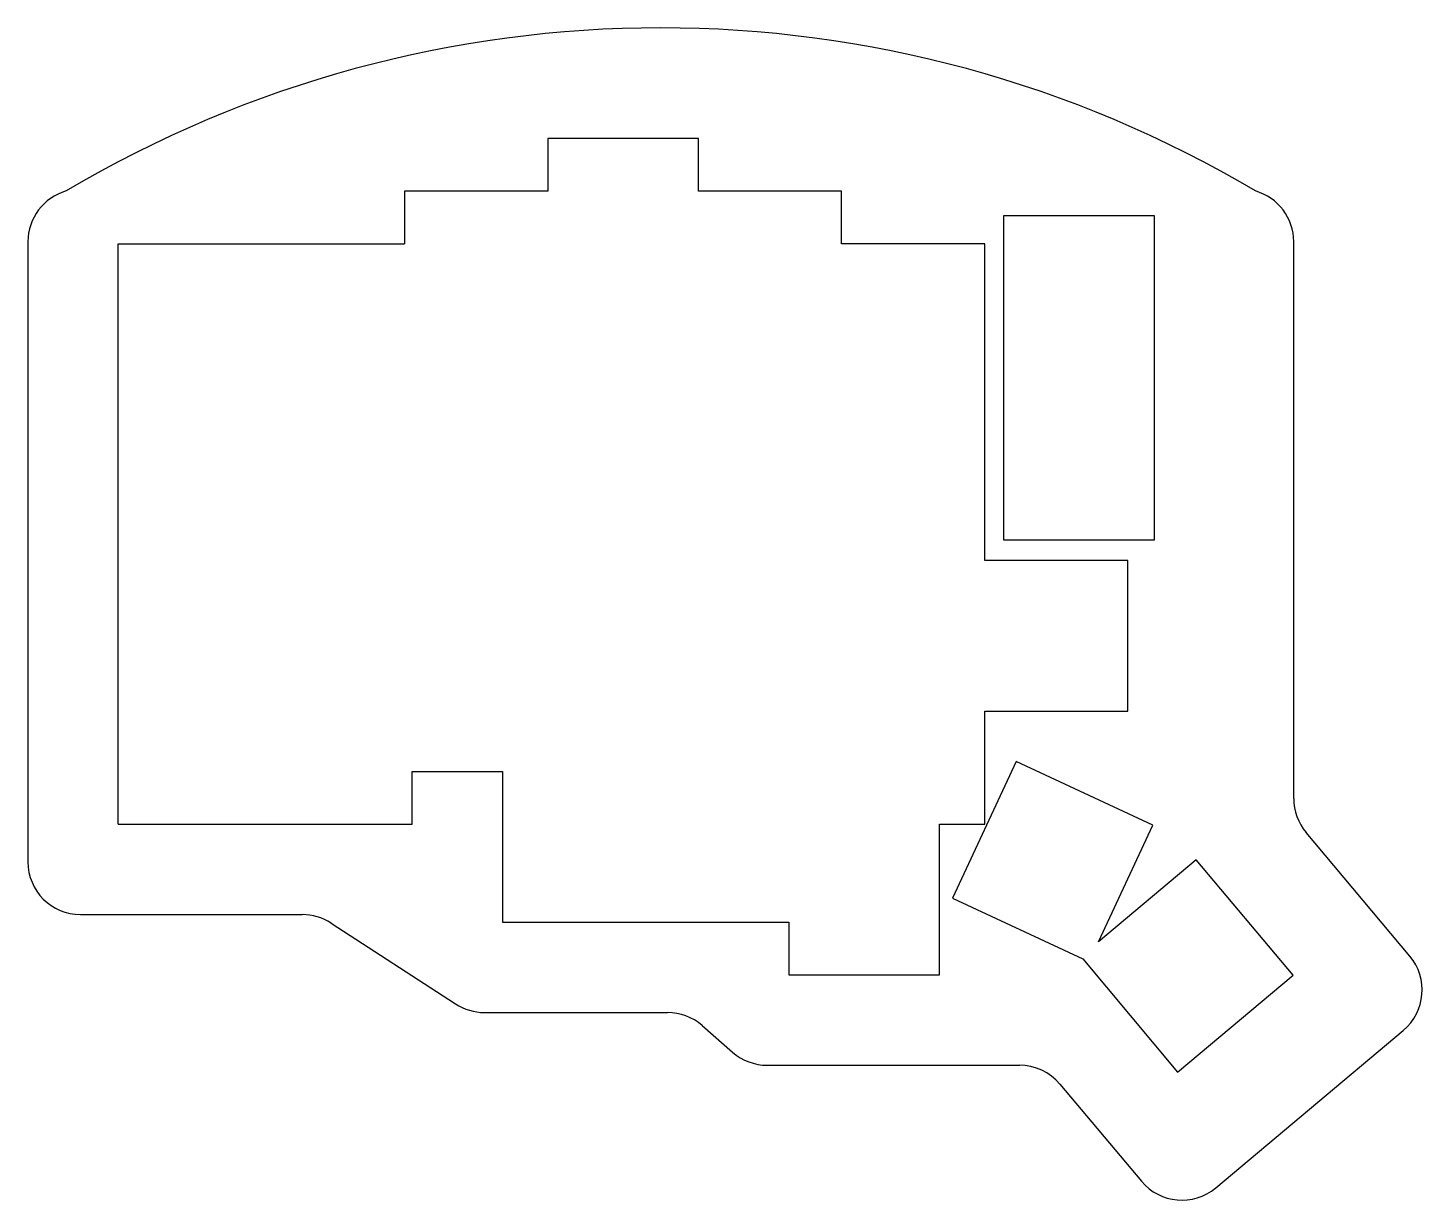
# Model space of a CAD drawing. Header units: millimetres. Extents: x -22 to 163, y -60 to 96.
import ezdxf

# ---------------------------------------------------------------- set-up
doc = ezdxf.new("R2010")
doc.units = ezdxf.units.MM

msp = doc.modelspace()

# ---------------------------------------------------------------- linework, layer by layer
for p, q in [((67, 81), (47, 81)), ((47, 81), (47, 74)), ((67, 74), (67, 81)), ((47, 74), (28, 74)), ((28, 74), (28, 67)), ((86, 74), (67, 74)), ((86, 67), (86, 74)), ((127.5, 70.75), (107.5, 70.75)), ((107.5, 70.75), (107.5, 27.75)), ((127.5, 27.75), (127.5, 70.75)), ((-22, 67.3), (-22, -15)), ((-10, -10), (-10, 67)), ((-10, 67), (28, 67)), ((105, 67), (86, 67)), ((105, 25), (105, 67)), ((146, -6.61), (146, 67.3)), ((107.5, 27.75), (127.5, 27.75)), ((124, 25), (105, 25)), ((124, 5), (124, 25)), ((105, -10), (105, 5)), ((105, 5), (124, 5)), ((109.16, -1.71), (100.71, -19.84)), ((127.29, -10.16), (109.16, -1.71)), ((29, -10), (29, -3)), ((29, -3), (41, -3)), ((41, -3), (41, -23)), ((-10, -10), (29, -10)), ((99, -10), (105, -10)), ((99, -30), (99, -10)), ((120.07, -25.64), (127.29, -10.16)), ((161.4, -27.51), (147.64, -11.11)), ((133.06, -14.74), (120.07, -25.64)), ((145.91, -30.06), (133.06, -14.74)), ((100.71, -19.84), (117.99, -27.89)), ((-15, -22), (14.42, -22)), ((18.24, -23.13), (34.76, -33.87)), ((41, -23), (79, -23)), ((79, -23), (79, -30)), ((117.99, -27.89), (130.59, -42.92)), ((79, -30), (99, -30)), ((130.59, -42.92), (145.91, -30.06)), ((38.58, -35), (62.87, -35)), ((67.48, -36.73), (71.52, -40.27)), ((135.64, -58.26), (160.54, -37.37)), ((76.13, -42), (109.59, -42)), ((114.95, -44.5), (125.78, -57.4))]:
    msp.add_line(p, q)
for centre, radius, start, end in [((62, -59), 154.68, 59.3211, 120.6789), ((-15, 67.3), 7, 105.9346, 180), ((139, 67.3), 7, 0, 74.0654), ((153, -6.61), 7, 180, 220), ((-15, -15), 7, 180, 270), ((14.42, -29), 7, 56.9761, 90), ((156.04, -32.01), 7, 310, 40), ((38.58, -28), 7, 236.9761, 270), ((62.87, -42), 7, 48.8141, 90), ((76.13, -35), 7, 228.8141, 270), ((109.59, -49), 7, 40, 90), ((131.14, -52.9), 7, 220, 310)]:
    msp.add_arc(centre, radius, start, end)

doc.saveas('drawing.dxf')
